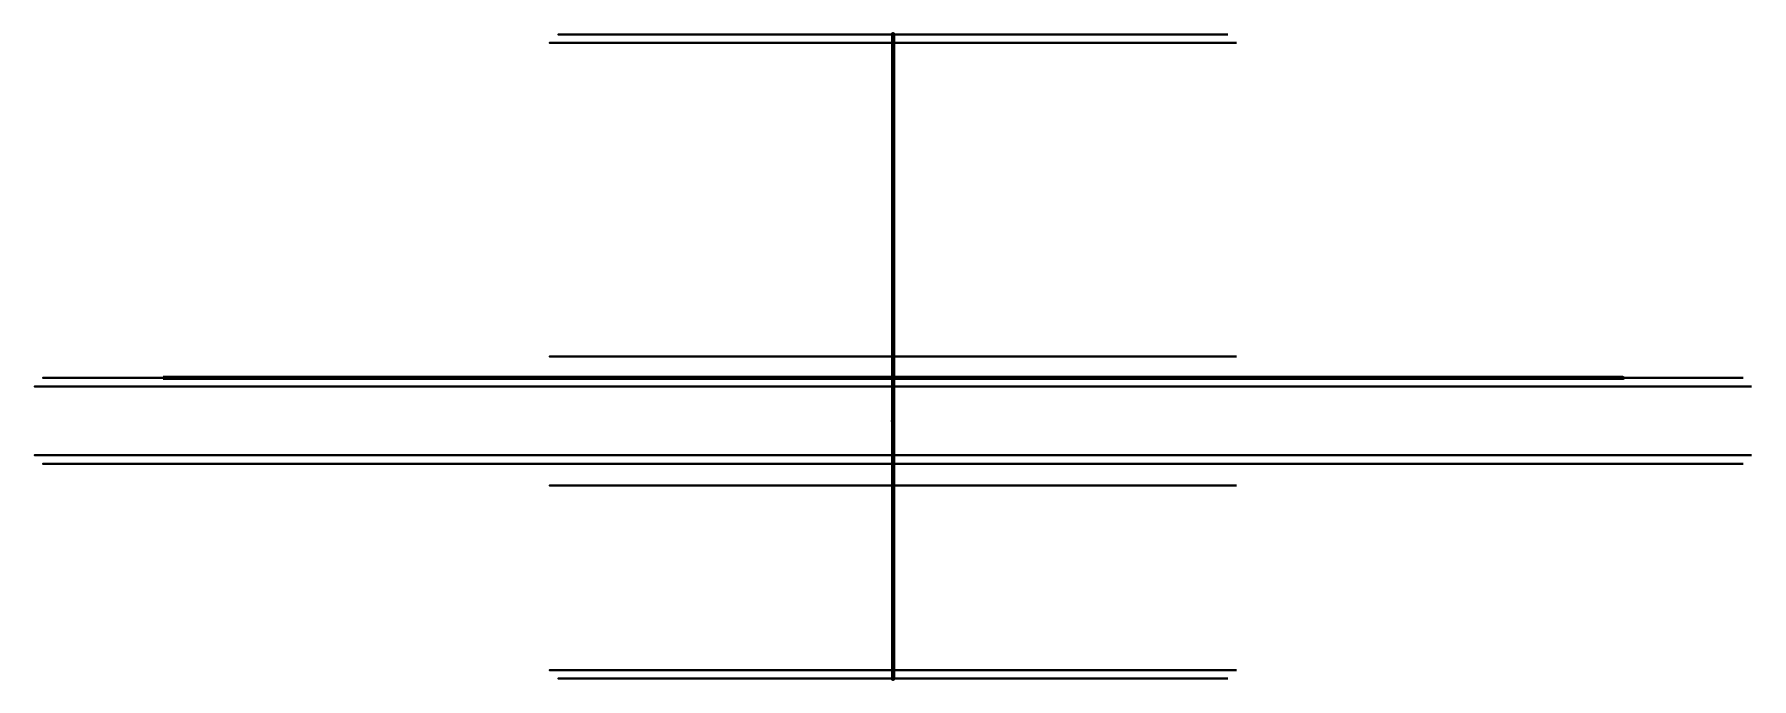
# Model space of a CAD drawing. Header units: millimetres. Extents: x -200 to 200, y -60 to 90.
import ezdxf
from ezdxf.lldxf.tags import DXFTag

# ---------------------------------------------------------------- set-up
doc = ezdxf.new("R2010")
doc.units = ezdxf.units.MM
doc.layers.add('1', color=7, linetype='Continuous', true_color=0xffffff)
doc.layers.add('61', color=7, linetype='Continuous', true_color=0xffffff)
tags = doc.linetypes.add('PHANTOM', pattern=[50.5, 18, -6.5, 6.5, -6.5, 6.5, -6.5]).pattern_tags.tags
tags[14:15] = [DXFTag(74, 4), DXFTag(75, 0), DXFTag(340, '0'), DXFTag(46, 0.0), DXFTag(50, 0.0), DXFTag(44, 0.0), DXFTag(45, 0.0)]
tags[12:13] = [DXFTag(74, 4), DXFTag(75, 0), DXFTag(340, '0'), DXFTag(46, 0.0), DXFTag(50, 0.0), DXFTag(44, 0.0), DXFTag(45, 0.0)]
tags[10:11] = [DXFTag(74, 4), DXFTag(75, 0), DXFTag(340, '0'), DXFTag(46, 0.0), DXFTag(50, 0.0), DXFTag(44, 0.0), DXFTag(45, 0.0)]
tags[8:9] = [DXFTag(74, 4), DXFTag(75, 0), DXFTag(340, '0'), DXFTag(46, 0.0), DXFTag(50, 0.0), DXFTag(44, 0.0), DXFTag(45, 0.0)]
tags[6:7] = [DXFTag(74, 4), DXFTag(75, 0), DXFTag(340, '0'), DXFTag(46, 0.0), DXFTag(50, 0.0), DXFTag(44, 0.0), DXFTag(45, 0.0)]
tags[4:5] = [DXFTag(74, 4), DXFTag(75, 0), DXFTag(340, '0'), DXFTag(46, 0.0), DXFTag(50, 0.0), DXFTag(44, 0.0), DXFTag(45, 0.0)]

msp = doc.modelspace()

# ---------------------------------------------------------------- linework, layer by layer
at = {"layer": '1', "color": 163, "linetype": 'Continuous', "lineweight": 70}
for p, q in [((0, 90, 78), (0, 90, 42)), ((0, 90, 42), (0, 88, 40)), ((0, 88, 80), (0, 90, 78)), ((0, 15, 80), (0, 88, 80)), ((0, -58, 40), (0, 88, 40)), ((0, 10, 198), (0, 10, 85)), ((0, 8, 200), (0, 10, 198)), ((0, -8, 200), (0, 8, 200)), ((0, -10, 198), (0, -8, 200)), ((0, -10, 85), (0, -10, 198)), ((0, -58, 80), (0, -15, 80)), ((0, -58, 40), (0, -60, 42)), ((0, -58, 80), (0, -60, 78)), ((0, -60, 42), (0, -60, 78))]:
    msp.add_line(p, q, dxfattribs=at)
at = {"layer": '1', "color": 163, "linetype": 'PHANTOM', "lineweight": 70}
for q in [(164.76, 10, -164.76), (41.27, 10, -202.84), (81.51, 10, -196.79)]:
    msp.add_line((0, 10), q, dxfattribs=at)
at = {"layer": '1', "color": 252, "linetype": 'Continuous', "lineweight": 35, "extrusion": (0, -1, 0)}
for centre, radius in [((0, 0, -88), 80), ((0, 0, -90), 78), ((0, 0, -90), 42), ((0, 0, -88), 40), ((0, 0, -15), 80), ((0, 0, -10), 198), ((0, 0, -10), 85), ((0, 0, -8), 200), ((0, 0, 8), 200), ((0, 0, 10), 198), ((-160, -0.12, 10), 10), ((-147.82, 61.23, 10), 10), ((-147.82, -61.23, 10), 10), ((-113.14, 113.14, 10), 15), ((-113.14, -113.14, 10), 15), ((-117.8, 22.9, 10), 10), ((-117.59, -23.92, 10), 10), ((-100.07, 66.23, 10), 10), ((-99.48, -67.1, 10), 10), ((0, 0, 10), 85), ((-67.1, 99.48, 10), 10), ((-66.23, -100.07, 10), 10), ((-61.23, 147.82, 10), 10), ((-61.23, -147.82, 10), 10), ((-23.92, 117.59, 10), 10), ((-22.9, -117.8, 10), 10), ((-0.12, 160, 10), 10), ((0.12, -160, 10), 10), ((22.9, 117.8, 10), 10), ((23.92, -117.59, 10), 10), ((61.23, 147.82, 10), 10), ((61.23, -147.82, 10), 10), ((66.23, 100.07, 10), 10), ((67.1, -99.48, 10), 10), ((99.48, 67.1, 10), 10), ((100.07, -66.23, 10), 10), ((113.14, 113.14, 10), 15), ((113.14, -113.14, 10), 15), ((117.59, 23.92, 10), 10), ((117.8, -22.9, 10), 10), ((147.82, 61.23, 10), 10), ((147.82, -61.23, 10), 10), ((160, 0.12, 10), 10), ((0, 0, 15), 80), ((0, 0, 58), 80), ((0, 0, 60), 78), ((0, 0, 60), 42), ((0, 0, 58), 40)]:
    msp.add_circle(centre, radius, dxfattribs=at)
at = {"layer": '1', "color": 163, "linetype": 'Continuous', "lineweight": 70, "extrusion": (0, 1, 0)}
for centre, radius in [((160, -0.12, 10), 10), ((147.82, -61.23, 10), 10), ((147.82, 61.23, 10), 10), ((113.14, -113.14, 10), 15), ((113.14, 113.14, 10), 15), ((117.8, 22.9, 10), 10), ((117.59, -23.92, 10), 10), ((100.07, 66.23, 10), 10), ((99.48, -67.1, 10), 10), ((67.1, 99.48, 10), 10), ((66.23, -100.07, 10), 10), ((61.23, -147.82, 10), 10), ((61.23, 147.82, 10), 10), ((23.92, 117.59, 10), 10), ((22.9, -117.8, 10), 10), ((0.12, 160, 10), 10), ((-0.12, -160, 10), 10), ((-22.9, 117.8, 10), 10), ((-23.92, -117.59, 10), 10), ((-61.23, -147.82, 10), 10), ((-61.23, 147.82, 10), 10), ((-66.23, 100.07, 10), 10), ((-67.1, -99.48, 10), 10), ((-99.48, 67.1, 10), 10), ((-100.07, -66.23, 10), 10), ((-113.14, -113.14, 10), 15), ((-113.14, 113.14, 10), 15), ((-117.59, 23.92, 10), 10), ((-117.8, -22.9, 10), 10), ((-147.82, 61.23, 10), 10), ((-147.82, -61.23, 10), 10), ((-160, 0.12, 10), 10)]:
    msp.add_circle(centre, radius, dxfattribs=at)
at = {"layer": '1', "color": 252, "linetype": 'Continuous', "lineweight": 35, "extrusion": (0, 1, 0)}
for centre, radius in [((160, -0.12, 10), 10), ((147.82, 61.23, 10), 10), ((147.82, -61.23, 10), 10), ((113.14, 113.14, 10), 15), ((113.14, -113.14, 10), 15), ((117.8, 22.9, 10), 10), ((117.59, -23.92, 10), 10), ((100.07, 66.23, 10), 10), ((99.48, -67.1, 10), 10), ((67.1, 99.48, 10), 10), ((66.23, -100.07, 10), 10), ((61.23, -147.82, 10), 10), ((61.23, 147.82, 10), 10), ((23.92, 117.59, 10), 10), ((22.9, -117.8, 10), 10), ((0.12, 160, 10), 10), ((-0.12, -160, 10), 10), ((-22.9, 117.8, 10), 10), ((-23.92, -117.59, 10), 10), ((-61.23, -147.82, 10), 10), ((-61.23, 147.82, 10), 10), ((-66.23, 100.07, 10), 10), ((-67.1, -99.48, 10), 10), ((-99.48, 67.1, 10), 10), ((-100.07, -66.23, 10), 10), ((-113.14, 113.14, 10), 15), ((-113.14, -113.14, 10), 15), ((-117.59, 23.92, 10), 10), ((-117.8, -22.9, 10), 10), ((-147.82, -61.23, 10), 10), ((-147.82, 61.23, 10), 10), ((-160, 0.12, 10), 10)]:
    msp.add_circle(centre, radius, dxfattribs=at)
at = {"layer": '1', "color": 163, "linetype": 'PHANTOM', "lineweight": 70, "extrusion": (0, 1, 0)}
for radius in [160, 120]:
    msp.add_circle((0, 0, 10), radius, dxfattribs=at)
at = {"layer": '1', "color": 163, "linetype": 'Continuous', "lineweight": 70, "extrusion": (1, 0, 0)}
for centre, start, end in [((15, 85), 180, 270), ((-15, 85), 270, 360)]:
    msp.add_arc(centre, 5, start, end, dxfattribs=at)
at = {"layer": '1', "color": 163, "linetype": 'Continuous', "lineweight": 70}
for p in [(0, 90, 40), (0, 90, 80), (0, 10, 200), (0, 10, 80), (0, -10, 200), (0, -10, 80), (0, -60, 40), (0, -60, 80)]:
    msp.add_point(p, dxfattribs=at)
at = {"layer": '61', "color": 23, "linetype": 'Continuous', "lineweight": 70}
msp.add_point((0, 0), dxfattribs=at)

doc.saveas('drawing.dxf')
